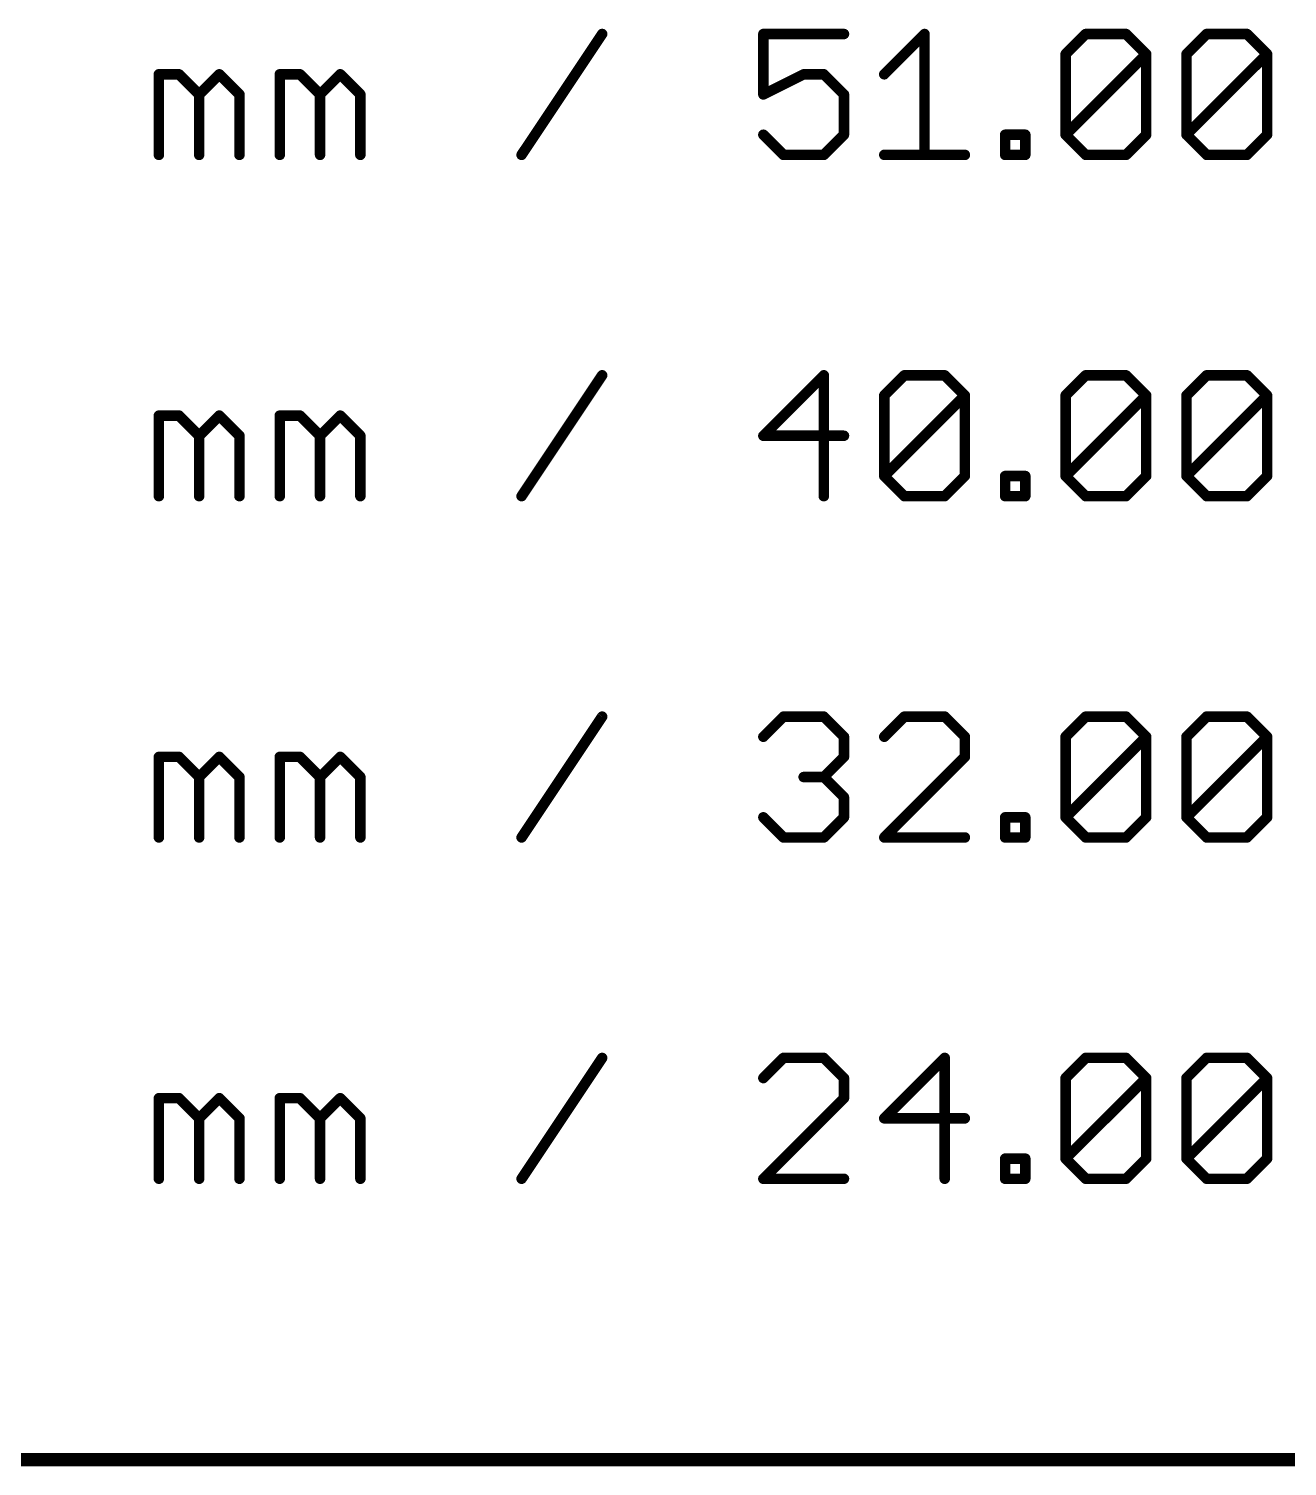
# Model space of a CAD drawing. Extents: x -1 to 118, y -20 to 95.
# Drawn here: x 89.51 to 101.68, y -0.27 to 13.64 of the extents above; entities that cross this region are included whole.
import ezdxf

# ---------------------------------------------------------------- set-up
doc = ezdxf.new("R2010")
doc.units = 0
doc.layers.add('144', color=253, linetype='CONTINUOUS')

msp = doc.modelspace()

# ---------------------------------------------------------------- linework, layer by layer
at = {"layer": '144'}
for points, const_width in [([(94.2754, 12.419), (95.0549, 13.5883)], 0.1016), ([(97.3935, 13.5883), (96.614, 13.5883)], 0.1016), ([(96.614, 13.5883), (96.614, 13.0036)], 0.1016), ([(97.7833, 13.1985), (98.173, 13.5883)], 0.1016), ([(98.173, 13.5883), (98.173, 12.419)], 0.1016), ([(99.5372, 13.3934), (99.732, 13.5883)], 0.1016), ([(99.732, 13.5883), (100.1218, 13.5883)], 0.1016), ([(100.1218, 13.5883), (100.3167, 13.3934)], 0.1016), ([(100.7065, 13.3934), (100.9013, 13.5883)], 0.1016), ([(100.9013, 13.5883), (101.2911, 13.5883)], 0.1016), ([(101.2911, 13.5883), (101.486, 13.3934)], 0.1016), ([(99.5372, 12.6138), (99.5372, 13.3934)], 0.1016), ([(99.5372, 12.6138), (100.3167, 13.3934)], 0.1016), ([(100.3167, 13.3934), (100.3167, 12.6138)], 0.1016), ([(100.7065, 12.6138), (100.7065, 13.3934)], 0.1016), ([(100.7065, 12.6138), (101.486, 13.3934)], 0.1016), ([(101.486, 13.3934), (101.486, 12.6138)], 0.1016), ([(90.7675, 12.419), (90.7675, 13.1985)], 0.1016), ([(90.7675, 13.1985), (90.9623, 13.1985)], 0.1016), ([(90.9623, 13.1985), (91.1572, 13.0036)], 0.1016), ([(91.1572, 13.0036), (91.3521, 13.1985)], 0.1016), ([(91.3521, 13.1985), (91.547, 13.0036)], 0.1016), ([(91.9368, 12.419), (91.9368, 13.1985)], 0.1016), ([(91.9368, 13.1985), (92.1316, 13.1985)], 0.1016), ([(92.1316, 13.1985), (92.3265, 13.0036)], 0.1016), ([(92.3265, 13.0036), (92.5214, 13.1985)], 0.1016), ([(92.5214, 13.1985), (92.7163, 13.0036)], 0.1016), ([(96.614, 13.0036), (97.0037, 13.1985)], 0.1016), ([(97.0037, 13.1985), (97.1986, 13.1985)], 0.1016), ([(97.1986, 13.1985), (97.3935, 13.0036)], 0.1016), ([(91.1572, 13.0036), (91.1572, 12.419)], 0.1016), ([(91.547, 13.0036), (91.547, 12.419)], 0.1016), ([(92.3265, 13.0036), (92.3265, 12.419)], 0.1016), ([(92.7163, 13.0036), (92.7163, 12.419)], 0.1016), ([(97.3935, 13.0036), (97.3935, 12.6138)], 0.1016), ([(96.8088, 12.419), (96.614, 12.6138)], 0.1016), ([(97.3935, 12.6138), (97.1986, 12.419)], 0.1016), ([(98.9526, 12.419), (98.9526, 12.6138)], 0.1016), ([(98.9526, 12.6138), (99.1474, 12.6138)], 0.1016), ([(99.1474, 12.6138), (99.1474, 12.419)], 0.1016), ([(99.732, 12.419), (99.5372, 12.6138)], 0.1016), ([(100.3167, 12.6138), (100.1218, 12.419)], 0.1016), ([(100.9013, 12.419), (100.7065, 12.6138)], 0.1016), ([(101.486, 12.6138), (101.2911, 12.419)], 0.1016), ([(97.1986, 12.419), (96.8088, 12.419)], 0.1016), ([(97.7833, 12.419), (98.5628, 12.419)], 0.1016), ([(99.1474, 12.419), (98.9526, 12.419)], 0.1016), ([(100.1218, 12.419), (99.732, 12.419)], 0.1016), ([(101.2911, 12.419), (100.9013, 12.419)], 0.1016), ([(94.2754, 9.117), (95.0549, 10.2863)], 0.1016), ([(97.1986, 10.2863), (96.614, 9.7016)], 0.1016), ([(97.1986, 9.117), (97.1986, 10.2863)], 0.1016), ([(97.7833, 10.0914), (97.9781, 10.2863)], 0.1016), ([(97.9781, 10.2863), (98.3679, 10.2863)], 0.1016), ([(98.3679, 10.2863), (98.5628, 10.0914)], 0.1016), ([(99.5372, 10.0914), (99.732, 10.2863)], 0.1016), ([(99.732, 10.2863), (100.1218, 10.2863)], 0.1016), ([(100.1218, 10.2863), (100.3167, 10.0914)], 0.1016), ([(100.7065, 10.0914), (100.9013, 10.2863)], 0.1016), ([(100.9013, 10.2863), (101.2911, 10.2863)], 0.1016), ([(101.2911, 10.2863), (101.486, 10.0914)], 0.1016), ([(97.7833, 9.3118), (97.7833, 10.0914)], 0.1016), ([(97.7833, 9.3118), (98.5628, 10.0914)], 0.1016), ([(98.5628, 10.0914), (98.5628, 9.3118)], 0.1016), ([(99.5372, 9.3118), (99.5372, 10.0914)], 0.1016), ([(99.5372, 9.3118), (100.3167, 10.0914)], 0.1016), ([(100.3167, 10.0914), (100.3167, 9.3118)], 0.1016), ([(100.7065, 9.3118), (100.7065, 10.0914)], 0.1016), ([(100.7065, 9.3118), (101.486, 10.0914)], 0.1016), ([(101.486, 10.0914), (101.486, 9.3118)], 0.1016), ([(90.7675, 9.117), (90.7675, 9.8965)], 0.1016), ([(90.7675, 9.8965), (90.9623, 9.8965)], 0.1016), ([(90.9623, 9.8965), (91.1572, 9.7016)], 0.1016), ([(91.1572, 9.7016), (91.3521, 9.8965)], 0.1016), ([(91.3521, 9.8965), (91.547, 9.7016)], 0.1016), ([(91.9368, 9.117), (91.9368, 9.8965)], 0.1016), ([(91.9368, 9.8965), (92.1316, 9.8965)], 0.1016), ([(92.1316, 9.8965), (92.3265, 9.7016)], 0.1016), ([(92.3265, 9.7016), (92.5214, 9.8965)], 0.1016), ([(92.5214, 9.8965), (92.7163, 9.7016)], 0.1016), ([(91.1572, 9.7016), (91.1572, 9.117)], 0.1016), ([(91.547, 9.7016), (91.547, 9.117)], 0.1016), ([(92.3265, 9.7016), (92.3265, 9.117)], 0.1016), ([(92.7163, 9.7016), (92.7163, 9.117)], 0.1016), ([(96.614, 9.7016), (97.3935, 9.7016)], 0.1016), ([(97.9781, 9.117), (97.7833, 9.3118)], 0.1016), ([(98.5628, 9.3118), (98.3679, 9.117)], 0.1016), ([(98.9526, 9.117), (98.9526, 9.3118)], 0.1016), ([(98.9526, 9.3118), (99.1474, 9.3118)], 0.1016), ([(99.1474, 9.3118), (99.1474, 9.117)], 0.1016), ([(99.732, 9.117), (99.5372, 9.3118)], 0.1016), ([(100.3167, 9.3118), (100.1218, 9.117)], 0.1016), ([(100.9013, 9.117), (100.7065, 9.3118)], 0.1016), ([(101.486, 9.3118), (101.2911, 9.117)], 0.1016), ([(98.3679, 9.117), (97.9781, 9.117)], 0.1016), ([(99.1474, 9.117), (98.9526, 9.117)], 0.1016), ([(100.1218, 9.117), (99.732, 9.117)], 0.1016), ([(101.2911, 9.117), (100.9013, 9.117)], 0.1016), ([(94.2754, 5.815), (95.0549, 6.9843)], 0.1016), ([(96.614, 6.7894), (96.8088, 6.9843)], 0.1016), ([(96.8088, 6.9843), (97.1986, 6.9843)], 0.1016), ([(97.1986, 6.9843), (97.3935, 6.7894)], 0.1016), ([(97.9781, 6.9843), (97.7833, 6.7894)], 0.1016), ([(98.3679, 6.9843), (97.9781, 6.9843)], 0.1016), ([(98.5628, 6.7894), (98.3679, 6.9843)], 0.1016), ([(99.5372, 6.7894), (99.732, 6.9843)], 0.1016), ([(99.732, 6.9843), (100.1218, 6.9843)], 0.1016), ([(100.1218, 6.9843), (100.3167, 6.7894)], 0.1016), ([(100.7065, 6.7894), (100.9013, 6.9843)], 0.1016), ([(100.9013, 6.9843), (101.2911, 6.9843)], 0.1016), ([(101.2911, 6.9843), (101.486, 6.7894)], 0.1016), ([(97.3935, 6.7894), (97.3935, 6.5945)], 0.1016), ([(98.5628, 6.5945), (98.5628, 6.7894)], 0.1016), ([(99.5372, 6.0098), (99.5372, 6.7894)], 0.1016), ([(99.5372, 6.0098), (100.3167, 6.7894)], 0.1016), ([(100.3167, 6.7894), (100.3167, 6.0098)], 0.1016), ([(100.7065, 6.0098), (100.7065, 6.7894)], 0.1016), ([(100.7065, 6.0098), (101.486, 6.7894)], 0.1016), ([(101.486, 6.7894), (101.486, 6.0098)], 0.1016), ([(90.7675, 5.815), (90.7675, 6.5945)], 0.1016), ([(90.7675, 6.5945), (90.9623, 6.5945)], 0.1016), ([(90.9623, 6.5945), (91.1572, 6.3996)], 0.1016), ([(91.1572, 6.3996), (91.3521, 6.5945)], 0.1016), ([(91.3521, 6.5945), (91.547, 6.3996)], 0.1016), ([(91.9368, 5.815), (91.9368, 6.5945)], 0.1016), ([(91.9368, 6.5945), (92.1316, 6.5945)], 0.1016), ([(92.1316, 6.5945), (92.3265, 6.3996)], 0.1016), ([(92.3265, 6.3996), (92.5214, 6.5945)], 0.1016), ([(92.5214, 6.5945), (92.7163, 6.3996)], 0.1016), ([(97.3935, 6.5945), (97.1986, 6.3996)], 0.1016), ([(97.7833, 5.815), (98.5628, 6.5945)], 0.1016), ([(91.1572, 6.3996), (91.1572, 5.815)], 0.1016), ([(91.547, 6.3996), (91.547, 5.815)], 0.1016), ([(92.3265, 6.3996), (92.3265, 5.815)], 0.1016), ([(92.7163, 6.3996), (92.7163, 5.815)], 0.1016), ([(97.1986, 6.3996), (97.0037, 6.3996)], 0.1016), ([(97.1986, 6.3996), (97.3935, 6.2047)], 0.1016), ([(97.3935, 6.2047), (97.3935, 6.0098)], 0.1016), ([(96.8088, 5.815), (96.614, 6.0098)], 0.1016), ([(97.3935, 6.0098), (97.1986, 5.815)], 0.1016), ([(98.9526, 5.815), (98.9526, 6.0098)], 0.1016), ([(98.9526, 6.0098), (99.1474, 6.0098)], 0.1016), ([(99.1474, 6.0098), (99.1474, 5.815)], 0.1016), ([(99.732, 5.815), (99.5372, 6.0098)], 0.1016), ([(100.3167, 6.0098), (100.1218, 5.815)], 0.1016), ([(100.9013, 5.815), (100.7065, 6.0098)], 0.1016), ([(101.486, 6.0098), (101.2911, 5.815)], 0.1016), ([(97.1986, 5.815), (96.8088, 5.815)], 0.1016), ([(98.5628, 5.815), (97.7833, 5.815)], 0.1016), ([(99.1474, 5.815), (98.9526, 5.815)], 0.1016), ([(100.1218, 5.815), (99.732, 5.815)], 0.1016), ([(101.2911, 5.815), (100.9013, 5.815)], 0.1016), ([(94.2754, 2.513), (95.0549, 3.6823)], 0.1016), ([(96.8088, 3.6823), (96.614, 3.4874)], 0.1016), ([(97.1986, 3.6823), (96.8088, 3.6823)], 0.1016), ([(97.3935, 3.4874), (97.1986, 3.6823)], 0.1016), ([(98.3679, 3.6823), (97.7833, 3.0976)], 0.1016), ([(98.3679, 2.513), (98.3679, 3.6823)], 0.1016), ([(99.5372, 3.4874), (99.732, 3.6823)], 0.1016), ([(99.732, 3.6823), (100.1218, 3.6823)], 0.1016), ([(100.1218, 3.6823), (100.3167, 3.4874)], 0.1016), ([(100.7065, 3.4874), (100.9013, 3.6823)], 0.1016), ([(100.9013, 3.6823), (101.2911, 3.6823)], 0.1016), ([(101.2911, 3.6823), (101.486, 3.4874)], 0.1016), ([(97.3935, 3.2925), (97.3935, 3.4874)], 0.1016), ([(99.5372, 2.7078), (99.5372, 3.4874)], 0.1016), ([(99.5372, 2.7078), (100.3167, 3.4874)], 0.1016), ([(100.3167, 3.4874), (100.3167, 2.7078)], 0.1016), ([(100.7065, 2.7078), (100.7065, 3.4874)], 0.1016), ([(100.7065, 2.7078), (101.486, 3.4874)], 0.1016), ([(101.486, 3.4874), (101.486, 2.7078)], 0.1016), ([(90.7675, 2.513), (90.7675, 3.2925)], 0.1016), ([(90.7675, 3.2925), (90.9623, 3.2925)], 0.1016), ([(90.9623, 3.2925), (91.1572, 3.0976)], 0.1016), ([(91.1572, 3.0976), (91.3521, 3.2925)], 0.1016), ([(91.3521, 3.2925), (91.547, 3.0976)], 0.1016), ([(91.9368, 2.513), (91.9368, 3.2925)], 0.1016), ([(91.9368, 3.2925), (92.1316, 3.2925)], 0.1016), ([(92.1316, 3.2925), (92.3265, 3.0976)], 0.1016), ([(92.3265, 3.0976), (92.5214, 3.2925)], 0.1016), ([(92.5214, 3.2925), (92.7163, 3.0976)], 0.1016), ([(96.614, 2.513), (97.3935, 3.2925)], 0.1016), ([(91.1572, 3.0976), (91.1572, 2.513)], 0.1016), ([(91.547, 3.0976), (91.547, 2.513)], 0.1016), ([(92.3265, 3.0976), (92.3265, 2.513)], 0.1016), ([(92.7163, 3.0976), (92.7163, 2.513)], 0.1016), ([(97.7833, 3.0976), (98.5628, 3.0976)], 0.1016), ([(98.9526, 2.513), (98.9526, 2.7078)], 0.1016), ([(98.9526, 2.7078), (99.1474, 2.7078)], 0.1016), ([(99.1474, 2.7078), (99.1474, 2.513)], 0.1016), ([(99.732, 2.513), (99.5372, 2.7078)], 0.1016), ([(100.3167, 2.7078), (100.1218, 2.513)], 0.1016), ([(100.9013, 2.513), (100.7065, 2.7078)], 0.1016), ([(101.486, 2.7078), (101.2911, 2.513)], 0.1016), ([(97.3935, 2.513), (96.614, 2.513)], 0.1016), ([(99.1474, 2.513), (98.9526, 2.513)], 0.1016), ([(100.1218, 2.513), (99.732, 2.513)], 0.1016), ([(101.2911, 2.513), (100.9013, 2.513)], 0.1016), ([(76.7663, -0.2048), (111.3103, -0.2048)], 0.127)]:
    msp.add_lwpolyline(points, dxfattribs=dict(at, const_width=const_width))
at = {"layer": '144', "const_width": 0.0508}
for points in [[(95.076, 13.5742, 1), (95.0338, 13.6024)], [(96.614, 13.6137, 1), (96.614, 13.5629)], [(96.6394, 13.5883, 1), (96.5886, 13.5883)], [(97.3935, 13.5629, 1), (97.3935, 13.6137)], [(98.1984, 13.5883, 1), (98.1476, 13.5883)], [(98.191, 13.5703, 1), (98.155, 13.6063)], [(99.732, 13.6137, 1), (99.732, 13.5629)], [(99.75, 13.5703, 1), (99.714, 13.6063)], [(100.1398, 13.6063, 1), (100.1038, 13.5703)], [(100.1218, 13.5629, 1), (100.1218, 13.6137)], [(100.9013, 13.6137, 1), (100.9013, 13.5629)], [(100.9193, 13.5703, 1), (100.8833, 13.6063)], [(101.3091, 13.6063, 1), (101.2731, 13.5703)], [(101.2911, 13.5629, 1), (101.2911, 13.6137)], [(99.5192, 13.4114, 1), (99.5552, 13.3754)], [(99.5626, 13.3934, 1), (99.5118, 13.3934)], [(100.3421, 13.3934, 1), (100.2913, 13.3934)], [(100.3347, 13.3754, 1), (100.2987, 13.4114)], [(100.2987, 13.3754, 1), (100.3347, 13.4114)], [(100.6885, 13.4114, 1), (100.7245, 13.3754)], [(100.7319, 13.3934, 1), (100.6811, 13.3934)], [(101.5114, 13.3934, 1), (101.4606, 13.3934)], [(101.504, 13.3754, 1), (101.468, 13.4114)], [(101.468, 13.3754, 1), (101.504, 13.4114)], [(90.7929, 13.1985, 1), (90.7421, 13.1985)], [(90.7675, 13.2239, 1), (90.7675, 13.1731)], [(90.9803, 13.2165, 1), (90.9443, 13.1805)], [(90.9623, 13.1731, 1), (90.9623, 13.2239)], [(91.3701, 13.2165, 1), (91.3341, 13.1805)], [(91.3701, 13.1805, 1), (91.3341, 13.2165)], [(91.9622, 13.1985, 1), (91.9114, 13.1985)], [(91.9368, 13.2239, 1), (91.9368, 13.1731)], [(92.1496, 13.2165, 1), (92.1136, 13.1805)], [(92.1316, 13.1731, 1), (92.1316, 13.2239)], [(92.5394, 13.2165, 1), (92.5034, 13.1805)], [(92.5394, 13.1805, 1), (92.5034, 13.2165)], [(97.0037, 13.2239, 1), (97.0037, 13.1731)], [(97.0151, 13.1758, 1), (96.9923, 13.2212)], [(97.2166, 13.2165, 1), (97.1806, 13.1805)], [(97.1986, 13.1731, 1), (97.1986, 13.2239)], [(97.7653, 13.2165, 1), (97.8013, 13.1805)], [(91.1392, 13.0216, 1), (91.1752, 12.9856)], [(91.1826, 13.0036, 1), (91.1318, 13.0036)], [(91.1392, 12.9856, 1), (91.1752, 13.0216)], [(91.5724, 13.0036, 1), (91.5216, 13.0036)], [(91.529, 12.9856, 1), (91.565, 13.0216)], [(92.3085, 13.0216, 1), (92.3445, 12.9856)], [(92.3519, 13.0036, 1), (92.3011, 13.0036)], [(92.3085, 12.9856, 1), (92.3445, 13.0216)], [(92.7417, 13.0036, 1), (92.6909, 13.0036)], [(92.6983, 12.9856, 1), (92.7343, 13.0216)], [(96.6026, 13.0263, 1), (96.6254, 12.9809)], [(96.5886, 13.0036, 1), (96.6394, 13.0036)], [(97.4189, 13.0036, 1), (97.3681, 13.0036)], [(97.3755, 12.9856, 1), (97.4115, 13.0216)], [(96.632, 12.6318, 1), (96.596, 12.5958)], [(97.4115, 12.5958, 1), (97.3755, 12.6318)], [(98.978, 12.6138, 1), (98.9272, 12.6138)], [(98.9526, 12.6392, 1), (98.9526, 12.5884)], [(99.1728, 12.6138, 1), (99.122, 12.6138)], [(99.1474, 12.5884, 1), (99.1474, 12.6392)], [(99.5552, 12.6318, 1), (99.5192, 12.5958)], [(99.5192, 12.6318, 1), (99.5552, 12.5958)], [(100.3347, 12.5958, 1), (100.2987, 12.6318)], [(100.7245, 12.6318, 1), (100.6885, 12.5958)], [(100.6885, 12.6318, 1), (100.7245, 12.5958)], [(101.504, 12.5958, 1), (101.468, 12.6318)], [(97.3681, 12.6138, 1), (97.4189, 12.6138)], [(99.5118, 12.6138, 1), (99.5626, 12.6138)], [(100.2913, 12.6138, 1), (100.3421, 12.6138)], [(100.6811, 12.6138, 1), (100.7319, 12.6138)], [(101.4606, 12.6138, 1), (101.5114, 12.6138)], [(90.7421, 12.419, 1), (90.7929, 12.419)], [(91.1318, 12.419, 1), (91.1826, 12.419)], [(91.5216, 12.419, 1), (91.5724, 12.419)], [(91.9114, 12.419, 1), (91.9622, 12.419)], [(92.3011, 12.419, 1), (92.3519, 12.419)], [(92.6909, 12.419, 1), (92.7417, 12.419)], [(94.2543, 12.4331, 1), (94.2965, 12.4049)], [(96.8088, 12.4444, 1), (96.8088, 12.3936)], [(96.7908, 12.401, 1), (96.8268, 12.437)], [(97.1806, 12.437, 1), (97.2166, 12.401)], [(97.1986, 12.3936, 1), (97.1986, 12.4444)], [(97.7833, 12.4444, 1), (97.7833, 12.3936)], [(98.1476, 12.419, 1), (98.1984, 12.419)], [(98.5628, 12.3936, 1), (98.5628, 12.4444)], [(98.9526, 12.4444, 1), (98.9526, 12.3936)], [(98.9272, 12.419, 1), (98.978, 12.419)], [(99.122, 12.419, 1), (99.1728, 12.419)], [(99.1474, 12.3936, 1), (99.1474, 12.4444)], [(99.732, 12.4444, 1), (99.732, 12.3936)], [(99.714, 12.401, 1), (99.75, 12.437)], [(100.1038, 12.437, 1), (100.1398, 12.401)], [(100.1218, 12.3936, 1), (100.1218, 12.4444)], [(100.9013, 12.4444, 1), (100.9013, 12.3936)], [(100.8833, 12.401, 1), (100.9193, 12.437)], [(101.2731, 12.437, 1), (101.3091, 12.401)], [(101.2911, 12.3936, 1), (101.2911, 12.4444)], [(95.076, 10.2722, 1), (95.0338, 10.3004)], [(97.224, 10.2863, 1), (97.1732, 10.2863)], [(97.2166, 10.2683, 1), (97.1806, 10.3043)], [(97.9781, 10.3117, 1), (97.9781, 10.2609)], [(97.9961, 10.2683, 1), (97.9601, 10.3043)], [(98.3859, 10.3043, 1), (98.3499, 10.2683)], [(98.3679, 10.2609, 1), (98.3679, 10.3117)], [(99.732, 10.3117, 1), (99.732, 10.2609)], [(99.75, 10.2683, 1), (99.714, 10.3043)], [(100.1398, 10.3043, 1), (100.1038, 10.2683)], [(100.1218, 10.2609, 1), (100.1218, 10.3117)], [(100.9013, 10.3117, 1), (100.9013, 10.2609)], [(100.9193, 10.2683, 1), (100.8833, 10.3043)], [(101.3091, 10.3043, 1), (101.2731, 10.2683)], [(101.2911, 10.2609, 1), (101.2911, 10.3117)], [(97.7653, 10.1094, 1), (97.8013, 10.0734)], [(97.8087, 10.0914, 1), (97.7579, 10.0914)], [(98.5882, 10.0914, 1), (98.5374, 10.0914)], [(98.5808, 10.0734, 1), (98.5448, 10.1094)], [(98.5448, 10.0734, 1), (98.5808, 10.1094)], [(99.5192, 10.1094, 1), (99.5552, 10.0734)], [(99.5626, 10.0914, 1), (99.5118, 10.0914)], [(100.3421, 10.0914, 1), (100.2913, 10.0914)], [(100.3347, 10.0734, 1), (100.2987, 10.1094)], [(100.2987, 10.0734, 1), (100.3347, 10.1094)], [(100.6885, 10.1094, 1), (100.7245, 10.0734)], [(100.7319, 10.0914, 1), (100.6811, 10.0914)], [(101.5114, 10.0914, 1), (101.4606, 10.0914)], [(101.504, 10.0734, 1), (101.468, 10.1094)], [(101.468, 10.0734, 1), (101.504, 10.1094)], [(90.7929, 9.8965, 1), (90.7421, 9.8965)], [(90.7675, 9.9219, 1), (90.7675, 9.8711)], [(90.9803, 9.9145, 1), (90.9443, 9.8785)], [(90.9623, 9.8711, 1), (90.9623, 9.9219)], [(91.3701, 9.9145, 1), (91.3341, 9.8785)], [(91.3701, 9.8785, 1), (91.3341, 9.9145)], [(91.9622, 9.8965, 1), (91.9114, 9.8965)], [(91.9368, 9.9219, 1), (91.9368, 9.8711)], [(92.1496, 9.9145, 1), (92.1136, 9.8785)], [(92.1316, 9.8711, 1), (92.1316, 9.9219)], [(92.5394, 9.9145, 1), (92.5034, 9.8785)], [(92.5394, 9.8785, 1), (92.5034, 9.9145)], [(91.1392, 9.7196, 1), (91.1752, 9.6836)], [(91.1826, 9.7016, 1), (91.1318, 9.7016)], [(91.1392, 9.6836, 1), (91.1752, 9.7196)], [(91.5724, 9.7016, 1), (91.5216, 9.7016)], [(91.529, 9.6836, 1), (91.565, 9.7196)], [(92.3085, 9.7196, 1), (92.3445, 9.6836)], [(92.3519, 9.7016, 1), (92.3011, 9.7016)], [(92.3085, 9.6836, 1), (92.3445, 9.7196)], [(92.7417, 9.7016, 1), (92.6909, 9.7016)], [(92.6983, 9.6836, 1), (92.7343, 9.7196)], [(96.596, 9.7196, 1), (96.632, 9.6836)], [(96.614, 9.727, 1), (96.614, 9.6762)], [(97.3935, 9.6762, 1), (97.3935, 9.727)], [(97.8013, 9.3298, 1), (97.7653, 9.2938)], [(97.7653, 9.3298, 1), (97.8013, 9.2938)], [(97.7579, 9.3118, 1), (97.8087, 9.3118)], [(98.5374, 9.3118, 1), (98.5882, 9.3118)], [(98.5808, 9.2938, 1), (98.5448, 9.3298)], [(98.978, 9.3118, 1), (98.9272, 9.3118)], [(98.9526, 9.3372, 1), (98.9526, 9.2864)], [(99.1728, 9.3118, 1), (99.122, 9.3118)], [(99.1474, 9.2864, 1), (99.1474, 9.3372)], [(99.5552, 9.3298, 1), (99.5192, 9.2938)], [(99.5192, 9.3298, 1), (99.5552, 9.2938)], [(99.5118, 9.3118, 1), (99.5626, 9.3118)], [(100.2913, 9.3118, 1), (100.3421, 9.3118)], [(100.3347, 9.2938, 1), (100.2987, 9.3298)], [(100.7245, 9.3298, 1), (100.6885, 9.2938)], [(100.6885, 9.3298, 1), (100.7245, 9.2938)], [(100.6811, 9.3118, 1), (100.7319, 9.3118)], [(101.4606, 9.3118, 1), (101.5114, 9.3118)], [(101.504, 9.2938, 1), (101.468, 9.3298)], [(90.7421, 9.117, 1), (90.7929, 9.117)], [(91.1318, 9.117, 1), (91.1826, 9.117)], [(91.5216, 9.117, 1), (91.5724, 9.117)], [(91.9114, 9.117, 1), (91.9622, 9.117)], [(92.3011, 9.117, 1), (92.3519, 9.117)], [(92.6909, 9.117, 1), (92.7417, 9.117)], [(94.2543, 9.1311, 1), (94.2965, 9.1029)], [(97.1732, 9.117, 1), (97.224, 9.117)], [(97.9781, 9.1424, 1), (97.9781, 9.0916)], [(97.9601, 9.099, 1), (97.9961, 9.135)], [(98.3499, 9.135, 1), (98.3859, 9.099)], [(98.3679, 9.0916, 1), (98.3679, 9.1424)], [(98.9526, 9.1424, 1), (98.9526, 9.0916)], [(98.9272, 9.117, 1), (98.978, 9.117)], [(99.122, 9.117, 1), (99.1728, 9.117)], [(99.1474, 9.0916, 1), (99.1474, 9.1424)], [(99.732, 9.1424, 1), (99.732, 9.0916)], [(99.714, 9.099, 1), (99.75, 9.135)], [(100.1038, 9.135, 1), (100.1398, 9.099)], [(100.1218, 9.0916, 1), (100.1218, 9.1424)], [(100.9013, 9.1424, 1), (100.9013, 9.0916)], [(100.8833, 9.099, 1), (100.9193, 9.135)], [(101.2731, 9.135, 1), (101.3091, 9.099)], [(101.2911, 9.0916, 1), (101.2911, 9.1424)], [(95.076, 6.9702, 1), (95.0338, 6.9984)], [(96.8088, 7.0097, 1), (96.8088, 6.9589)], [(96.8268, 6.9663, 1), (96.7908, 7.0023)], [(97.2166, 7.0023, 1), (97.1806, 6.9663)], [(97.1986, 6.9589, 1), (97.1986, 7.0097)], [(97.9781, 7.0097, 1), (97.9781, 6.9589)], [(97.9961, 6.9663, 1), (97.9601, 7.0023)], [(98.3859, 7.0023, 1), (98.3499, 6.9663)], [(98.3679, 6.9589, 1), (98.3679, 7.0097)], [(99.732, 7.0097, 1), (99.732, 6.9589)], [(99.75, 6.9663, 1), (99.714, 7.0023)], [(100.1398, 7.0023, 1), (100.1038, 6.9663)], [(100.1218, 6.9589, 1), (100.1218, 7.0097)], [(100.9013, 7.0097, 1), (100.9013, 6.9589)], [(100.9193, 6.9663, 1), (100.8833, 7.0023)], [(101.3091, 7.0023, 1), (101.2731, 6.9663)], [(101.2911, 6.9589, 1), (101.2911, 7.0097)], [(96.596, 6.8074, 1), (96.632, 6.7714)], [(97.4189, 6.7894, 1), (97.3681, 6.7894)], [(97.3755, 6.7714, 1), (97.4115, 6.8074)], [(97.7653, 6.8074, 1), (97.8013, 6.7714)], [(98.5882, 6.7894, 1), (98.5374, 6.7894)], [(98.5448, 6.7714, 1), (98.5808, 6.8074)], [(99.5192, 6.8074, 1), (99.5552, 6.7714)], [(99.5626, 6.7894, 1), (99.5118, 6.7894)], [(100.3421, 6.7894, 1), (100.2913, 6.7894)], [(100.3347, 6.7714, 1), (100.2987, 6.8074)], [(100.2987, 6.7714, 1), (100.3347, 6.8074)], [(100.6885, 6.8074, 1), (100.7245, 6.7714)], [(100.7319, 6.7894, 1), (100.6811, 6.7894)], [(101.5114, 6.7894, 1), (101.4606, 6.7894)], [(101.504, 6.7714, 1), (101.468, 6.8074)], [(101.468, 6.7714, 1), (101.504, 6.8074)], [(90.7929, 6.5945, 1), (90.7421, 6.5945)], [(90.7675, 6.6199, 1), (90.7675, 6.5691)], [(90.9803, 6.6125, 1), (90.9443, 6.5765)], [(90.9623, 6.5691, 1), (90.9623, 6.6199)], [(91.3701, 6.6125, 1), (91.3341, 6.5765)], [(91.3701, 6.5765, 1), (91.3341, 6.6125)], [(91.9622, 6.5945, 1), (91.9114, 6.5945)], [(91.9368, 6.6199, 1), (91.9368, 6.5691)], [(92.1496, 6.6125, 1), (92.1136, 6.5765)], [(92.1316, 6.5691, 1), (92.1316, 6.6199)], [(92.5394, 6.6125, 1), (92.5034, 6.5765)], [(92.5394, 6.5765, 1), (92.5034, 6.6125)], [(97.3681, 6.5945, 1), (97.4189, 6.5945)], [(97.4115, 6.5765, 1), (97.3755, 6.6125)], [(98.5374, 6.5945, 1), (98.5882, 6.5945)], [(98.5808, 6.5765, 1), (98.5448, 6.6125)], [(91.1392, 6.4176, 1), (91.1752, 6.3816)], [(91.1826, 6.3996, 1), (91.1318, 6.3996)], [(91.1392, 6.3816, 1), (91.1752, 6.4176)], [(91.5724, 6.3996, 1), (91.5216, 6.3996)], [(91.529, 6.3816, 1), (91.565, 6.4176)], [(92.3085, 6.4176, 1), (92.3445, 6.3816)], [(92.3519, 6.3996, 1), (92.3011, 6.3996)], [(92.3085, 6.3816, 1), (92.3445, 6.4176)], [(92.7417, 6.3996, 1), (92.6909, 6.3996)], [(92.6983, 6.3816, 1), (92.7343, 6.4176)], [(97.0037, 6.425, 1), (97.0037, 6.3742)], [(97.2166, 6.4176, 1), (97.1806, 6.3816)], [(97.1806, 6.4176, 1), (97.2166, 6.3816)], [(97.1986, 6.3742, 1), (97.1986, 6.425)], [(97.4189, 6.2047, 1), (97.3681, 6.2047)], [(97.3755, 6.1867, 1), (97.4115, 6.2227)], [(96.632, 6.0278, 1), (96.596, 5.9918)], [(97.3681, 6.0098, 1), (97.4189, 6.0098)], [(97.4115, 5.9918, 1), (97.3755, 6.0278)], [(98.978, 6.0098, 1), (98.9272, 6.0098)], [(98.9526, 6.0352, 1), (98.9526, 5.9844)], [(99.1728, 6.0098, 1), (99.122, 6.0098)], [(99.1474, 5.9844, 1), (99.1474, 6.0352)], [(99.5552, 6.0278, 1), (99.5192, 5.9918)], [(99.5192, 6.0278, 1), (99.5552, 5.9918)], [(99.5118, 6.0098, 1), (99.5626, 6.0098)], [(100.2913, 6.0098, 1), (100.3421, 6.0098)], [(100.3347, 5.9918, 1), (100.2987, 6.0278)], [(100.7245, 6.0278, 1), (100.6885, 5.9918)], [(100.6885, 6.0278, 1), (100.7245, 5.9918)], [(100.6811, 6.0098, 1), (100.7319, 6.0098)], [(101.4606, 6.0098, 1), (101.5114, 6.0098)], [(101.504, 5.9918, 1), (101.468, 6.0278)], [(94.2543, 5.8291, 1), (94.2965, 5.8009)], [(96.8088, 5.8404, 1), (96.8088, 5.7896)], [(96.7908, 5.797, 1), (96.8268, 5.833)], [(97.1806, 5.833, 1), (97.2166, 5.797)], [(97.1986, 5.7896, 1), (97.1986, 5.8404)], [(97.7653, 5.833, 1), (97.8013, 5.797)], [(97.7833, 5.8404, 1), (97.7833, 5.7896)], [(98.5628, 5.7896, 1), (98.5628, 5.8404)], [(98.9526, 5.8404, 1), (98.9526, 5.7896)], [(99.1474, 5.7896, 1), (99.1474, 5.8404)], [(99.732, 5.8404, 1), (99.732, 5.7896)], [(99.714, 5.797, 1), (99.75, 5.833)], [(100.1038, 5.833, 1), (100.1398, 5.797)], [(100.1218, 5.7896, 1), (100.1218, 5.8404)], [(100.9013, 5.8404, 1), (100.9013, 5.7896)], [(100.8833, 5.797, 1), (100.9193, 5.833)], [(101.2731, 5.833, 1), (101.3091, 5.797)], [(101.2911, 5.7896, 1), (101.2911, 5.8404)], [(90.7421, 5.815, 1), (90.7929, 5.815)], [(91.1318, 5.815, 1), (91.1826, 5.815)], [(91.5216, 5.815, 1), (91.5724, 5.815)], [(91.9114, 5.815, 1), (91.9622, 5.815)], [(92.3011, 5.815, 1), (92.3519, 5.815)], [(92.6909, 5.815, 1), (92.7417, 5.815)], [(98.9272, 5.815, 1), (98.978, 5.815)], [(99.122, 5.815, 1), (99.1728, 5.815)], [(95.076, 3.6682, 1), (95.0338, 3.6964)], [(96.8088, 3.7077, 1), (96.8088, 3.6569)], [(96.8268, 3.6643, 1), (96.7908, 3.7003)], [(97.2166, 3.7003, 1), (97.1806, 3.6643)], [(97.1986, 3.6569, 1), (97.1986, 3.7077)], [(98.3933, 3.6823, 1), (98.3425, 3.6823)], [(98.3859, 3.6643, 1), (98.3499, 3.7003)], [(99.732, 3.7077, 1), (99.732, 3.6569)], [(99.75, 3.6643, 1), (99.714, 3.7003)], [(100.1398, 3.7003, 1), (100.1038, 3.6643)], [(100.1218, 3.6569, 1), (100.1218, 3.7077)], [(100.9013, 3.7077, 1), (100.9013, 3.6569)], [(100.9193, 3.6643, 1), (100.8833, 3.7003)], [(101.3091, 3.7003, 1), (101.2731, 3.6643)], [(101.2911, 3.6569, 1), (101.2911, 3.7077)], [(96.596, 3.5054, 1), (96.632, 3.4694)], [(97.4189, 3.4874, 1), (97.3681, 3.4874)], [(97.3755, 3.4694, 1), (97.4115, 3.5054)], [(99.5192, 3.5054, 1), (99.5552, 3.4694)], [(99.5626, 3.4874, 1), (99.5118, 3.4874)], [(100.3421, 3.4874, 1), (100.2913, 3.4874)], [(100.3347, 3.4694, 1), (100.2987, 3.5054)], [(100.2987, 3.4694, 1), (100.3347, 3.5054)], [(100.6885, 3.5054, 1), (100.7245, 3.4694)], [(100.7319, 3.4874, 1), (100.6811, 3.4874)], [(101.5114, 3.4874, 1), (101.4606, 3.4874)], [(101.504, 3.4694, 1), (101.468, 3.5054)], [(101.468, 3.4694, 1), (101.504, 3.5054)], [(90.7929, 3.2925, 1), (90.7421, 3.2925)], [(90.7675, 3.3179, 1), (90.7675, 3.2671)], [(90.9803, 3.3105, 1), (90.9443, 3.2745)], [(90.9623, 3.2671, 1), (90.9623, 3.3179)], [(91.3701, 3.3105, 1), (91.3341, 3.2745)], [(91.3701, 3.2745, 1), (91.3341, 3.3105)], [(91.9622, 3.2925, 1), (91.9114, 3.2925)], [(91.9368, 3.3179, 1), (91.9368, 3.2671)], [(92.1496, 3.3105, 1), (92.1136, 3.2745)], [(92.1316, 3.2671, 1), (92.1316, 3.3179)], [(92.5394, 3.3105, 1), (92.5034, 3.2745)], [(92.5394, 3.2745, 1), (92.5034, 3.3105)], [(97.4115, 3.2745, 1), (97.3755, 3.3105)], [(97.3681, 3.2925, 1), (97.4189, 3.2925)], [(91.1392, 3.1156, 1), (91.1752, 3.0796)], [(91.1826, 3.0976, 1), (91.1318, 3.0976)], [(91.1392, 3.0796, 1), (91.1752, 3.1156)], [(91.5724, 3.0976, 1), (91.5216, 3.0976)], [(91.529, 3.0796, 1), (91.565, 3.1156)], [(92.3085, 3.1156, 1), (92.3445, 3.0796)], [(92.3519, 3.0976, 1), (92.3011, 3.0976)], [(92.3085, 3.0796, 1), (92.3445, 3.1156)], [(92.7417, 3.0976, 1), (92.6909, 3.0976)], [(92.6983, 3.0796, 1), (92.7343, 3.1156)], [(97.7653, 3.1156, 1), (97.8013, 3.0796)], [(97.7833, 3.123, 1), (97.7833, 3.0722)], [(98.5628, 3.0722, 1), (98.5628, 3.123)], [(98.978, 2.7078, 1), (98.9272, 2.7078)], [(98.9526, 2.7332, 1), (98.9526, 2.6824)], [(99.1728, 2.7078, 1), (99.122, 2.7078)], [(99.1474, 2.6824, 1), (99.1474, 2.7332)], [(99.5552, 2.7258, 1), (99.5192, 2.6898)], [(99.5192, 2.7258, 1), (99.5552, 2.6898)], [(99.5118, 2.7078, 1), (99.5626, 2.7078)], [(100.2913, 2.7078, 1), (100.3421, 2.7078)], [(100.3347, 2.6898, 1), (100.2987, 2.7258)], [(100.7245, 2.7258, 1), (100.6885, 2.6898)], [(100.6885, 2.7258, 1), (100.7245, 2.6898)], [(100.6811, 2.7078, 1), (100.7319, 2.7078)], [(101.4606, 2.7078, 1), (101.5114, 2.7078)], [(101.504, 2.6898, 1), (101.468, 2.7258)], [(90.7421, 2.513, 1), (90.7929, 2.513)], [(91.1318, 2.513, 1), (91.1826, 2.513)], [(91.5216, 2.513, 1), (91.5724, 2.513)], [(91.9114, 2.513, 1), (91.9622, 2.513)], [(92.3011, 2.513, 1), (92.3519, 2.513)], [(92.6909, 2.513, 1), (92.7417, 2.513)], [(94.2543, 2.5271, 1), (94.2965, 2.4989)], [(96.596, 2.531, 1), (96.632, 2.495)], [(96.614, 2.5384, 1), (96.614, 2.4876)], [(97.3935, 2.4876, 1), (97.3935, 2.5384)], [(98.3425, 2.513, 1), (98.3933, 2.513)], [(98.9526, 2.5384, 1), (98.9526, 2.4876)], [(98.9272, 2.513, 1), (98.978, 2.513)], [(99.122, 2.513, 1), (99.1728, 2.513)], [(99.1474, 2.4876, 1), (99.1474, 2.5384)], [(99.732, 2.5384, 1), (99.732, 2.4876)], [(99.714, 2.495, 1), (99.75, 2.531)], [(100.1038, 2.531, 1), (100.1398, 2.495)], [(100.1218, 2.4876, 1), (100.1218, 2.5384)], [(100.9013, 2.5384, 1), (100.9013, 2.4876)], [(100.8833, 2.495, 1), (100.9193, 2.531)], [(101.2731, 2.531, 1), (101.3091, 2.495)], [(101.2911, 2.4876, 1), (101.2911, 2.5384)]]:
    msp.add_lwpolyline(points, format="xyb", dxfattribs=at)

doc.saveas('drawing.dxf')
